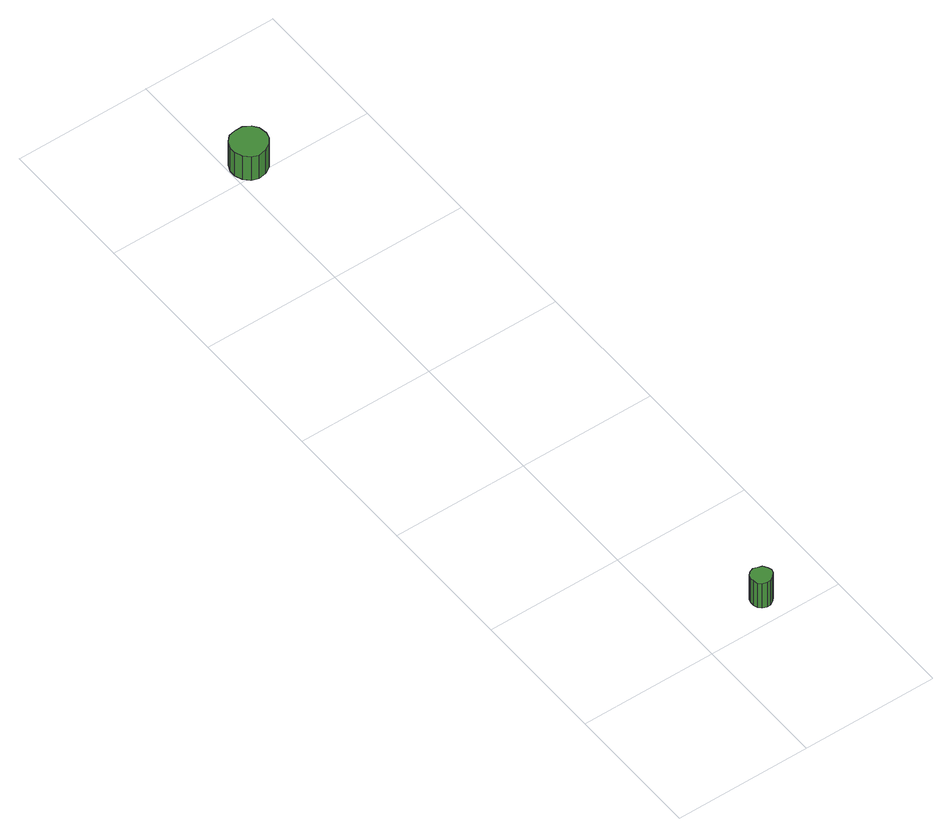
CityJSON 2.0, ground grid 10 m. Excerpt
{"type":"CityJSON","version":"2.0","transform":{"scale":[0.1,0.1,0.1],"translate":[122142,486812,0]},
"CityObjects":{
"tree1":{"type":"SolitaryVegetationObject","attributes":{"function":"something"},"geometry":[{"type":"MultiSurface","lod":"1","boundaries":[[[0,1,2,3,4,5,6,7,8,9,10,11,12,13,14]],[[15,16,17,18,19,20,21,22,23,24,25,26,27,28,29]],[[0,29,28,1]],[[1,28,27,2]],[[2,27,26,3]],[[3,26,25,4]],[[4,25,24,5]],[[5,24,23,6]],[[6,23,22,7]],[[7,22,21,8]],[[8,21,20,9]],[[9,20,19,10]],[[10,19,18,11]],[[11,18,17,12]],[[12,17,16,13]],[[13,16,15,14]],[[14,15,29,0]]]}]},
"tree2":{"type":"SolitaryVegetationObject","attributes":{"function":"something"},"geometry":[{"type":"MultiSurface","lod":"1","boundaries":[[[30,31,32,33,34,35,36,37,38,39,40,41,42,43,44]],[[45,46,47,48,49,50,51,52,53,54,55,56,57,58,59]],[[30,59,58,31]],[[31,58,57,32]],[[32,57,56,33]],[[33,56,55,34]],[[34,55,54,35]],[[35,54,53,36]],[[36,53,52,37]],[[37,52,51,38]],[[38,51,50,39]],[[39,50,49,40]],[[40,49,48,41]],[[41,48,47,42]],[[42,47,46,43]],[[43,46,45,44]],[[44,45,59,30]]]}]}
},
"vertices":[
[60,17,26],[59,20,26],[57,23,26],[54,24,26],[51,25,26],[48,24,26],[46,22,26],[45,19,26],[45,16,26],[46,13,26],[48,11,26],[51,10,26],[54,10,26],[57,12,26],[59,14,26],[59,14,3],[57,12,3],[54,10,3],[51,10,3],[48,11,3],[46,13,3],[45,16,3],[45,19,3],[46,22,3],[48,24,3],[51,25,3],[54,24,3],[57,23,3],[59,20,3],[60,17,3],
[27,509,23],[26,515,23],[23,519,23],[18,522,23],[12,522,23],[7,521,23],[3,517,23],[1,512,23],[1,507,23],[3,502,23],[7,498,23],[12,496,23],[18,497,23],[23,500,23],[26,504,23],[26,504,1],[23,500,1],[18,497,1],[12,496,1],[7,498,1],[3,502,1],[1,507,1],[1,512,1],[3,517,1],[7,521,1],[12,522,1],[18,522,1],[23,519,1],[26,515,1],[27,509,1]
]}
